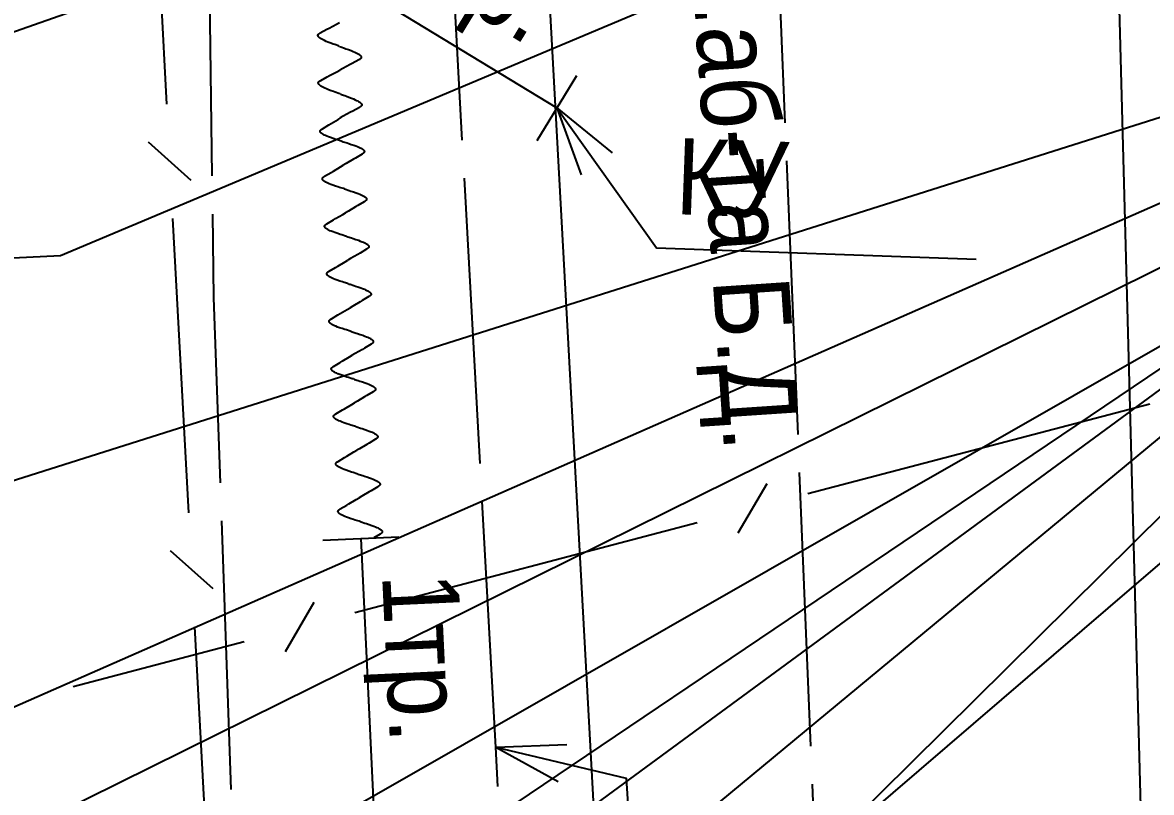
# Model space of a CAD drawing. Header units: metres. Extents: x -3947 to -3704, y 4976 to 6609.
# Drawn here: x -3897.66 to -3882.86, y 6446.45 to 6456.55 of the extents above; entities that cross this region are included whole.
import ezdxf
from ezdxf.enums import TextEntityAlignment as Align

# ---------------------------------------------------------------- set-up
doc = ezdxf.new("R2010")
doc.units = ezdxf.units.M
doc.header["$MEASUREMENT"] = 0
for name, color, linetype, lineweight in [('Водопровод', 7, 'Continuous', 25), ('Водосток', 7, 'Continuous', 25), ('Газопровод', 7, 'Continuous', 25), ('Кабели', 7, 'Continuous', 25), ('Кабель защиты', 7, 'Continuous', 25), ('Кабель связи', 7, 'Continuous', 25), ('Кабель электрический', 7, 'Continuous', 25)]:
    doc.layers.add(name, color=color, linetype=linetype, lineweight=lineweight)
doc.styles.add('Style-RUSSIAN_1251', font='RUSSIAN_1251.shx')
doc.styles.add('Style-RUSSIAN_1251 I 0.00000', font='RUSSIAN_1251.shx')

msp = doc.modelspace()

# ---------------------------------------------------------------- linework, layer by layer
at = {"layer": 'Водопровод', "linetype": 'Continuous'}
msp.add_line((-3890.864, 6458.864), (-3889.323, 6430.656), dxfattribs=at)
at = {"layer": 'Водопровод', "linetype": 'Continuous', "flags": 128}
msp.add_lwpolyline([(-3890.864, 6458.864), (-3901.407, 6455.153), (-3912.468, 6454.994)], dxfattribs=at)
at = {"layer": 'Водосток', "linetype": 'Continuous'}
msp.add_line((-3883.351, 6459.306), (-3882.879, 6441.679), dxfattribs=at)
at = {"layer": 'Водосток', "linetype": 'Continuous', "flags": 128}
msp.add_lwpolyline([(-3883.351, 6459.306), (-3897.167, 6453.493), (-3904.684, 6453.127)], dxfattribs=at)
at = {"layer": 'Газопровод', "linetype": 'Continuous', "flags": 128}
for points in [[(-3877.61, 6456.94), (-3898.715, 6450.247), (-3906.626, 6450.016)], [(-3877.52, 6456.48), (-3898.494, 6447.259), (-3906.441, 6447.027)], [(-3877.4, 6455.98), (-3898.094, 6445.742), (-3906.579, 6445.482)], [(-3877.57, 6455.405), (-3897.792, 6438.653), (-3906.278, 6438.405)], [(-3877.28, 6455.48), (-3897.629, 6435.343), (-3905.533, 6435.113)], [(-3877.86, 6455.33), (-3898.44, 6440.212), (-3906.387, 6439.98)], [(-3879.891, 6453.938), (-3898.529, 6443.28), (-3906.351, 6443.28)], [(-3879.891, 6453.938), (-3898.383, 6441.468), (-3906.291, 6441.468)]]:
    msp.add_lwpolyline(points, dxfattribs=at)
at = {"layer": 'Кабели', "linetype": 'Continuous'}
for p, q in [((-3887.645, 6454.737), (-3887.498, 6451.148)), ((-3887.478, 6450.649), (-3887.331, 6447.06)), ((-3887.31, 6446.561), (-3887.163, 6442.972))]:
    msp.add_line(p, q, dxfattribs=at)
at = {"layer": 'Кабели', "linetype": 'Continuous', "flags": 128}
msp.add_lwpolyline([(-3887.869, 6458.822), (-3887.723, 6456.635), (-3887.666, 6455.237)], dxfattribs=at)
at = {"layer": 'Кабель защиты', "linetype": 'Continuous'}
for p, q in [((-3890.916, 6455.006), (-3890.396, 6455.86)), ((-3890.656, 6455.433), (-3890.338, 6454.555)), ((-3890.656, 6455.433), (-3889.93, 6454.845)), ((-3893.725, 6449.761), (-3892.727, 6449.807))]:
    msp.add_line(p, q, dxfattribs=at)
at = {"layer": 'Кабель защиты', "linetype": 'Continuous', "flags": 128}
for points in [[(-3893.514, 6457.176), (-3890.656, 6455.433)], [(-3893.506, 6456.24), (-3893.52, 6456.246), (-3893.568, 6456.263), (-3893.59, 6456.271), (-3893.622, 6456.283), (-3893.658, 6456.296), (-3893.682, 6456.306), (-3893.705, 6456.316), (-3893.722, 6456.324), (-3893.738, 6456.333), (-3893.749, 6456.339), (-3893.757, 6456.344), (-3893.764, 6456.349), (-3893.767, 6456.351), (-3893.77, 6456.354), (-3893.775, 6456.358), (-3893.778, 6456.361), (-3893.78, 6456.363), (-3893.783, 6456.366), (-3893.785, 6456.368), (-3893.787, 6456.372), (-3893.788, 6456.374), (-3893.789, 6456.375), (-3893.789, 6456.377), (-3893.79, 6456.378), (-3893.79, 6456.38), (-3893.79, 6456.382), (-3893.791, 6456.384), (-3893.791, 6456.386), (-3893.79, 6456.386), (-3893.79, 6456.387), (-3893.79, 6456.389), (-3893.79, 6456.39), (-3893.789, 6456.391), (-3893.789, 6456.392), (-3893.788, 6456.394), (-3893.787, 6456.396), (-3893.786, 6456.397), (-3893.786, 6456.398), (-3893.785, 6456.399), (-3893.783, 6456.4), (-3893.782, 6456.401), (-3893.781, 6456.402), (-3893.779, 6456.405), (-3893.777, 6456.406), (-3893.774, 6456.408), (-3893.77, 6456.411), (-3893.767, 6456.413), (-3893.759, 6456.417), (-3893.672, 6456.465), (-3893.643, 6456.48), (-3893.546, 6456.532), (-3893.508, 6456.552)], [(-3893.506, 6456.24), (-3893.491, 6456.235), (-3893.443, 6456.218), (-3893.422, 6456.21), (-3893.389, 6456.198), (-3893.354, 6456.184), (-3893.33, 6456.175), (-3893.306, 6456.164), (-3893.29, 6456.156), (-3893.273, 6456.148), (-3893.263, 6456.142), (-3893.254, 6456.137), (-3893.247, 6456.132), (-3893.244, 6456.13), (-3893.241, 6456.127), (-3893.236, 6456.123), (-3893.233, 6456.12), (-3893.231, 6456.118), (-3893.228, 6456.115), (-3893.226, 6456.113), (-3893.224, 6456.109), (-3893.223, 6456.107), (-3893.222, 6456.106), (-3893.222, 6456.104), (-3893.221, 6456.102), (-3893.221, 6456.101), (-3893.221, 6456.099), (-3893.221, 6456.097), (-3893.221, 6456.095), (-3893.221, 6456.095), (-3893.221, 6456.093), (-3893.221, 6456.092), (-3893.221, 6456.091), (-3893.222, 6456.09), (-3893.222, 6456.089), (-3893.223, 6456.087), (-3893.224, 6456.085), (-3893.225, 6456.084), (-3893.226, 6456.083), (-3893.227, 6456.082), (-3893.228, 6456.08), (-3893.229, 6456.079), (-3893.23, 6456.078), (-3893.232, 6456.076), (-3893.234, 6456.075), (-3893.237, 6456.073), (-3893.241, 6456.07), (-3893.245, 6456.068), (-3893.252, 6456.064), (-3893.339, 6456.016), (-3893.368, 6456.001), (-3893.465, 6455.949), (-3893.503, 6455.928)], [(-3893.5, 6455.616), (-3893.514, 6455.622), (-3893.563, 6455.639), (-3893.584, 6455.647), (-3893.616, 6455.659), (-3893.652, 6455.672), (-3893.676, 6455.682), (-3893.699, 6455.692), (-3893.716, 6455.7), (-3893.733, 6455.709), (-3893.743, 6455.715), (-3893.751, 6455.72), (-3893.759, 6455.725), (-3893.762, 6455.727), (-3893.765, 6455.73), (-3893.77, 6455.734), (-3893.773, 6455.737), (-3893.775, 6455.739), (-3893.777, 6455.742), (-3893.779, 6455.744), (-3893.781, 6455.748), (-3893.782, 6455.75), (-3893.783, 6455.751), (-3893.784, 6455.753), (-3893.784, 6455.754), (-3893.785, 6455.756), (-3893.785, 6455.758), (-3893.785, 6455.76), (-3893.785, 6455.762), (-3893.785, 6455.762), (-3893.785, 6455.764), (-3893.785, 6455.765), (-3893.784, 6455.766), (-3893.784, 6455.767), (-3893.783, 6455.768), (-3893.783, 6455.77), (-3893.781, 6455.772), (-3893.781, 6455.773), (-3893.78, 6455.774), (-3893.779, 6455.775), (-3893.778, 6455.776), (-3893.777, 6455.778), (-3893.776, 6455.778), (-3893.773, 6455.781), (-3893.771, 6455.782), (-3893.769, 6455.784), (-3893.765, 6455.787), (-3893.761, 6455.789), (-3893.754, 6455.793), (-3893.667, 6455.841), (-3893.637, 6455.856), (-3893.541, 6455.908), (-3893.503, 6455.928)], [(-3893.5, 6455.616), (-3893.486, 6455.611), (-3893.437, 6455.594), (-3893.416, 6455.586), (-3893.384, 6455.574), (-3893.348, 6455.56), (-3893.324, 6455.551), (-3893.301, 6455.54), (-3893.284, 6455.532), (-3893.267, 6455.524), (-3893.257, 6455.518), (-3893.249, 6455.513), (-3893.241, 6455.508), (-3893.238, 6455.506), (-3893.235, 6455.503), (-3893.23, 6455.499), (-3893.227, 6455.496), (-3893.225, 6455.494), (-3893.223, 6455.491), (-3893.221, 6455.489), (-3893.219, 6455.485), (-3893.218, 6455.483), (-3893.217, 6455.482), (-3893.216, 6455.48), (-3893.216, 6455.478), (-3893.215, 6455.477), (-3893.215, 6455.475), (-3893.215, 6455.473), (-3893.215, 6455.471), (-3893.215, 6455.471), (-3893.215, 6455.469), (-3893.216, 6455.468), (-3893.216, 6455.467), (-3893.216, 6455.466), (-3893.217, 6455.465), (-3893.217, 6455.463), (-3893.219, 6455.461), (-3893.219, 6455.46), (-3893.22, 6455.459), (-3893.221, 6455.458), (-3893.222, 6455.456), (-3893.223, 6455.455), (-3893.224, 6455.454), (-3893.227, 6455.452), (-3893.229, 6455.451), (-3893.231, 6455.449), (-3893.235, 6455.446), (-3893.239, 6455.444), (-3893.246, 6455.44), (-3893.334, 6455.392), (-3893.363, 6455.377), (-3893.459, 6455.325), (-3893.497, 6455.304)], [(-3890.656, 6455.433), (-3889.35, 6453.599), (-3885.156, 6453.447)], [(-3893.471, 6454.993), (-3893.486, 6454.998), (-3893.535, 6455.013), (-3893.556, 6455.02), (-3893.589, 6455.031), (-3893.625, 6455.043), (-3893.65, 6455.052), (-3893.673, 6455.061), (-3893.69, 6455.069), (-3893.708, 6455.077), (-3893.718, 6455.082), (-3893.726, 6455.087), (-3893.734, 6455.092), (-3893.737, 6455.094), (-3893.74, 6455.096), (-3893.745, 6455.1), (-3893.748, 6455.103), (-3893.751, 6455.105), (-3893.753, 6455.108), (-3893.755, 6455.11), (-3893.757, 6455.113), (-3893.759, 6455.116), (-3893.759, 6455.117), (-3893.76, 6455.118), (-3893.761, 6455.12), (-3893.761, 6455.121), (-3893.761, 6455.123), (-3893.762, 6455.125), (-3893.762, 6455.127), (-3893.762, 6455.128), (-3893.761, 6455.129), (-3893.761, 6455.13), (-3893.761, 6455.131), (-3893.761, 6455.133), (-3893.76, 6455.134), (-3893.759, 6455.136), (-3893.758, 6455.137), (-3893.758, 6455.139), (-3893.757, 6455.14), (-3893.756, 6455.141), (-3893.755, 6455.142), (-3893.754, 6455.143), (-3893.753, 6455.145), (-3893.751, 6455.147), (-3893.749, 6455.148), (-3893.746, 6455.15), (-3893.742, 6455.153), (-3893.739, 6455.155), (-3893.732, 6455.16), (-3893.646, 6455.211), (-3893.618, 6455.227), (-3893.523, 6455.283), (-3893.486, 6455.305)], [(-3893.471, 6454.993), (-3893.457, 6454.989), (-3893.408, 6454.973), (-3893.386, 6454.966), (-3893.353, 6454.955), (-3893.317, 6454.943), (-3893.293, 6454.934), (-3893.269, 6454.925), (-3893.252, 6454.917), (-3893.235, 6454.909), (-3893.225, 6454.904), (-3893.216, 6454.899), (-3893.209, 6454.894), (-3893.206, 6454.892), (-3893.203, 6454.89), (-3893.197, 6454.886), (-3893.194, 6454.883), (-3893.192, 6454.881), (-3893.19, 6454.879), (-3893.187, 6454.876), (-3893.185, 6454.873), (-3893.184, 6454.871), (-3893.183, 6454.869), (-3893.183, 6454.868), (-3893.182, 6454.866), (-3893.182, 6454.865), (-3893.181, 6454.863), (-3893.181, 6454.861), (-3893.181, 6454.859), (-3893.181, 6454.858), (-3893.181, 6454.857), (-3893.181, 6454.856), (-3893.182, 6454.855), (-3893.182, 6454.854), (-3893.182, 6454.852), (-3893.183, 6454.851), (-3893.184, 6454.849), (-3893.185, 6454.847), (-3893.186, 6454.846), (-3893.186, 6454.845), (-3893.188, 6454.844), (-3893.189, 6454.843), (-3893.19, 6454.842), (-3893.192, 6454.839), (-3893.194, 6454.838), (-3893.196, 6454.836), (-3893.2, 6454.833), (-3893.204, 6454.831), (-3893.211, 6454.827), (-3893.296, 6454.775), (-3893.325, 6454.759), (-3893.42, 6454.703), (-3893.457, 6454.681)], [(-3893.442, 6454.37), (-3893.456, 6454.374), (-3893.505, 6454.39), (-3893.527, 6454.397), (-3893.56, 6454.407), (-3893.596, 6454.42), (-3893.62, 6454.429), (-3893.644, 6454.438), (-3893.661, 6454.445), (-3893.678, 6454.454), (-3893.689, 6454.459), (-3893.697, 6454.464), (-3893.704, 6454.468), (-3893.708, 6454.471), (-3893.711, 6454.473), (-3893.716, 6454.477), (-3893.719, 6454.48), (-3893.721, 6454.482), (-3893.724, 6454.484), (-3893.726, 6454.487), (-3893.728, 6454.49), (-3893.729, 6454.492), (-3893.73, 6454.494), (-3893.731, 6454.495), (-3893.731, 6454.497), (-3893.732, 6454.498), (-3893.732, 6454.5), (-3893.732, 6454.502), (-3893.732, 6454.504), (-3893.732, 6454.505), (-3893.732, 6454.506), (-3893.732, 6454.507), (-3893.732, 6454.508), (-3893.731, 6454.509), (-3893.731, 6454.511), (-3893.73, 6454.512), (-3893.729, 6454.514), (-3893.728, 6454.515), (-3893.728, 6454.516), (-3893.727, 6454.518), (-3893.726, 6454.519), (-3893.725, 6454.52), (-3893.724, 6454.521), (-3893.721, 6454.523), (-3893.72, 6454.525), (-3893.717, 6454.527), (-3893.713, 6454.53), (-3893.709, 6454.532), (-3893.702, 6454.536), (-3893.617, 6454.587), (-3893.588, 6454.604), (-3893.494, 6454.66), (-3893.457, 6454.681)], [(-3893.442, 6454.37), (-3893.427, 6454.365), (-3893.379, 6454.35), (-3893.357, 6454.343), (-3893.324, 6454.332), (-3893.288, 6454.32), (-3893.263, 6454.311), (-3893.24, 6454.301), (-3893.223, 6454.294), (-3893.206, 6454.286), (-3893.195, 6454.281), (-3893.187, 6454.276), (-3893.179, 6454.271), (-3893.176, 6454.269), (-3893.173, 6454.267), (-3893.168, 6454.263), (-3893.165, 6454.26), (-3893.163, 6454.258), (-3893.16, 6454.255), (-3893.158, 6454.253), (-3893.156, 6454.25), (-3893.155, 6454.247), (-3893.154, 6454.246), (-3893.153, 6454.244), (-3893.153, 6454.243), (-3893.152, 6454.242), (-3893.152, 6454.239), (-3893.152, 6454.238), (-3893.152, 6454.236), (-3893.152, 6454.235), (-3893.152, 6454.234), (-3893.152, 6454.233), (-3893.152, 6454.231), (-3893.153, 6454.23), (-3893.153, 6454.229), (-3893.154, 6454.227), (-3893.155, 6454.225), (-3893.156, 6454.224), (-3893.156, 6454.223), (-3893.157, 6454.222), (-3893.158, 6454.221), (-3893.159, 6454.219), (-3893.16, 6454.218), (-3893.163, 6454.216), (-3893.164, 6454.215), (-3893.167, 6454.212), (-3893.171, 6454.21), (-3893.175, 6454.207), (-3893.182, 6454.203), (-3893.267, 6454.152), (-3893.296, 6454.136), (-3893.39, 6454.08), (-3893.427, 6454.058)], [(-3893.413, 6453.746), (-3893.427, 6453.751), (-3893.476, 6453.766), (-3893.498, 6453.773), (-3893.53, 6453.784), (-3893.567, 6453.797), (-3893.591, 6453.806), (-3893.615, 6453.815), (-3893.632, 6453.822), (-3893.649, 6453.83), (-3893.659, 6453.836), (-3893.668, 6453.841), (-3893.675, 6453.845), (-3893.678, 6453.847), (-3893.681, 6453.849), (-3893.686, 6453.853), (-3893.69, 6453.856), (-3893.692, 6453.859), (-3893.694, 6453.861), (-3893.696, 6453.864), (-3893.699, 6453.867), (-3893.7, 6453.869), (-3893.701, 6453.87), (-3893.701, 6453.872), (-3893.702, 6453.873), (-3893.702, 6453.875), (-3893.703, 6453.877), (-3893.703, 6453.879), (-3893.703, 6453.881), (-3893.703, 6453.881), (-3893.703, 6453.883), (-3893.703, 6453.884), (-3893.702, 6453.885), (-3893.702, 6453.886), (-3893.701, 6453.887), (-3893.701, 6453.889), (-3893.7, 6453.891), (-3893.699, 6453.892), (-3893.698, 6453.893), (-3893.697, 6453.894), (-3893.696, 6453.896), (-3893.695, 6453.897), (-3893.694, 6453.898), (-3893.692, 6453.9), (-3893.69, 6453.902), (-3893.687, 6453.904), (-3893.684, 6453.907), (-3893.68, 6453.909), (-3893.673, 6453.913), (-3893.588, 6453.964), (-3893.559, 6453.981), (-3893.464, 6454.036), (-3893.427, 6454.058)], [(-3893.413, 6453.746), (-3893.398, 6453.742), (-3893.349, 6453.727), (-3893.327, 6453.72), (-3893.295, 6453.709), (-3893.259, 6453.696), (-3893.234, 6453.687), (-3893.211, 6453.678), (-3893.193, 6453.671), (-3893.176, 6453.663), (-3893.166, 6453.657), (-3893.157, 6453.652), (-3893.15, 6453.648), (-3893.147, 6453.646), (-3893.144, 6453.644), (-3893.139, 6453.639), (-3893.136, 6453.637), (-3893.133, 6453.634), (-3893.131, 6453.632), (-3893.129, 6453.629), (-3893.127, 6453.626), (-3893.125, 6453.624), (-3893.124, 6453.623), (-3893.124, 6453.621), (-3893.123, 6453.62), (-3893.123, 6453.618), (-3893.122, 6453.616), (-3893.122, 6453.614), (-3893.122, 6453.612), (-3893.122, 6453.612), (-3893.122, 6453.61), (-3893.123, 6453.609), (-3893.123, 6453.608), (-3893.123, 6453.607), (-3893.124, 6453.606), (-3893.124, 6453.604), (-3893.125, 6453.602), (-3893.126, 6453.601), (-3893.127, 6453.6), (-3893.128, 6453.599), (-3893.129, 6453.597), (-3893.13, 6453.596), (-3893.131, 6453.595), (-3893.133, 6453.593), (-3893.135, 6453.591), (-3893.138, 6453.589), (-3893.142, 6453.586), (-3893.145, 6453.584), (-3893.152, 6453.58), (-3893.238, 6453.529), (-3893.266, 6453.512), (-3893.361, 6453.457), (-3893.398, 6453.435)], [(-3893.383, 6453.123), (-3893.398, 6453.128), (-3893.447, 6453.143), (-3893.468, 6453.15), (-3893.501, 6453.161), (-3893.537, 6453.173), (-3893.562, 6453.182), (-3893.585, 6453.192), (-3893.602, 6453.199), (-3893.619, 6453.207), (-3893.63, 6453.212), (-3893.638, 6453.217), (-3893.646, 6453.222), (-3893.649, 6453.224), (-3893.652, 6453.226), (-3893.657, 6453.23), (-3893.66, 6453.233), (-3893.663, 6453.235), (-3893.665, 6453.238), (-3893.667, 6453.24), (-3893.669, 6453.243), (-3893.671, 6453.246), (-3893.671, 6453.247), (-3893.672, 6453.249), (-3893.672, 6453.25), (-3893.673, 6453.251), (-3893.673, 6453.254), (-3893.673, 6453.255), (-3893.674, 6453.257), (-3893.673, 6453.258), (-3893.673, 6453.259), (-3893.673, 6453.26), (-3893.673, 6453.261), (-3893.673, 6453.263), (-3893.672, 6453.264), (-3893.671, 6453.266), (-3893.67, 6453.268), (-3893.67, 6453.269), (-3893.669, 6453.27), (-3893.668, 6453.271), (-3893.667, 6453.272), (-3893.666, 6453.274), (-3893.665, 6453.275), (-3893.663, 6453.277), (-3893.661, 6453.278), (-3893.658, 6453.281), (-3893.654, 6453.283), (-3893.651, 6453.286), (-3893.644, 6453.29), (-3893.558, 6453.341), (-3893.53, 6453.357), (-3893.435, 6453.413), (-3893.398, 6453.435)], [(-3893.383, 6453.123), (-3893.369, 6453.119), (-3893.32, 6453.103), (-3893.298, 6453.096), (-3893.265, 6453.086), (-3893.229, 6453.073), (-3893.205, 6453.064), (-3893.181, 6453.055), (-3893.164, 6453.048), (-3893.147, 6453.039), (-3893.137, 6453.034), (-3893.128, 6453.029), (-3893.121, 6453.024), (-3893.118, 6453.022), (-3893.115, 6453.02), (-3893.109, 6453.016), (-3893.106, 6453.013), (-3893.104, 6453.011), (-3893.101, 6453.009), (-3893.099, 6453.006), (-3893.097, 6453.003), (-3893.096, 6453.001), (-3893.095, 6452.999), (-3893.095, 6452.998), (-3893.094, 6452.996), (-3893.094, 6452.995), (-3893.093, 6452.993), (-3893.093, 6452.991), (-3893.093, 6452.989), (-3893.093, 6452.988), (-3893.093, 6452.987), (-3893.093, 6452.986), (-3893.093, 6452.985), (-3893.094, 6452.984), (-3893.094, 6452.982), (-3893.095, 6452.981), (-3893.096, 6452.979), (-3893.097, 6452.977), (-3893.097, 6452.977), (-3893.098, 6452.975), (-3893.099, 6452.974), (-3893.101, 6452.973), (-3893.101, 6452.972), (-3893.104, 6452.969), (-3893.106, 6452.968), (-3893.108, 6452.966), (-3893.112, 6452.963), (-3893.116, 6452.961), (-3893.123, 6452.957), (-3893.208, 6452.906), (-3893.237, 6452.889), (-3893.331, 6452.833), (-3893.369, 6452.812)], [(-3893.354, 6452.5), (-3893.368, 6452.504), (-3893.417, 6452.52), (-3893.439, 6452.527), (-3893.472, 6452.538), (-3893.508, 6452.55), (-3893.532, 6452.559), (-3893.556, 6452.568), (-3893.573, 6452.576), (-3893.59, 6452.584), (-3893.6, 6452.589), (-3893.609, 6452.594), (-3893.616, 6452.599), (-3893.619, 6452.601), (-3893.623, 6452.603), (-3893.628, 6452.607), (-3893.631, 6452.61), (-3893.633, 6452.612), (-3893.636, 6452.614), (-3893.638, 6452.617), (-3893.64, 6452.62), (-3893.641, 6452.622), (-3893.642, 6452.624), (-3893.643, 6452.625), (-3893.643, 6452.627), (-3893.643, 6452.628), (-3893.644, 6452.63), (-3893.644, 6452.632), (-3893.644, 6452.634), (-3893.644, 6452.635), (-3893.644, 6452.636), (-3893.644, 6452.637), (-3893.644, 6452.638), (-3893.643, 6452.639), (-3893.643, 6452.641), (-3893.642, 6452.642), (-3893.641, 6452.644), (-3893.64, 6452.646), (-3893.64, 6452.647), (-3893.639, 6452.648), (-3893.638, 6452.649), (-3893.637, 6452.65), (-3893.636, 6452.651), (-3893.633, 6452.654), (-3893.631, 6452.655), (-3893.629, 6452.657), (-3893.625, 6452.66), (-3893.621, 6452.662), (-3893.614, 6452.666), (-3893.529, 6452.718), (-3893.5, 6452.734), (-3893.406, 6452.79), (-3893.369, 6452.812)], [(-3893.354, 6452.5), (-3893.339, 6452.495), (-3893.29, 6452.48), (-3893.269, 6452.473), (-3893.236, 6452.462), (-3893.2, 6452.45), (-3893.175, 6452.441), (-3893.152, 6452.432), (-3893.135, 6452.424), (-3893.118, 6452.416), (-3893.107, 6452.411), (-3893.099, 6452.406), (-3893.091, 6452.401), (-3893.088, 6452.399), (-3893.085, 6452.397), (-3893.08, 6452.393), (-3893.077, 6452.39), (-3893.074, 6452.388), (-3893.072, 6452.385), (-3893.07, 6452.383), (-3893.068, 6452.38), (-3893.067, 6452.377), (-3893.066, 6452.376), (-3893.065, 6452.374), (-3893.065, 6452.373), (-3893.064, 6452.372), (-3893.064, 6452.37), (-3893.064, 6452.368), (-3893.064, 6452.366), (-3893.064, 6452.365), (-3893.064, 6452.364), (-3893.064, 6452.363), (-3893.064, 6452.362), (-3893.064, 6452.36), (-3893.065, 6452.359), (-3893.066, 6452.357), (-3893.067, 6452.355), (-3893.067, 6452.354), (-3893.068, 6452.353), (-3893.069, 6452.352), (-3893.07, 6452.351), (-3893.071, 6452.349), (-3893.072, 6452.348), (-3893.075, 6452.346), (-3893.076, 6452.345), (-3893.079, 6452.342), (-3893.083, 6452.34), (-3893.086, 6452.338), (-3893.093, 6452.333), (-3893.179, 6452.282), (-3893.207, 6452.266), (-3893.302, 6452.21), (-3893.339, 6452.188)], [(-3893.324, 6451.877), (-3893.339, 6451.881), (-3893.388, 6451.896), (-3893.41, 6451.903), (-3893.442, 6451.914), (-3893.478, 6451.927), (-3893.503, 6451.936), (-3893.527, 6451.945), (-3893.544, 6451.952), (-3893.561, 6451.96), (-3893.571, 6451.966), (-3893.58, 6451.971), (-3893.587, 6451.975), (-3893.59, 6451.977), (-3893.593, 6451.979), (-3893.598, 6451.984), (-3893.602, 6451.986), (-3893.604, 6451.989), (-3893.606, 6451.991), (-3893.608, 6451.994), (-3893.611, 6451.997), (-3893.612, 6451.999), (-3893.613, 6452), (-3893.613, 6452.002), (-3893.614, 6452.004), (-3893.614, 6452.005), (-3893.615, 6452.007), (-3893.615, 6452.009), (-3893.615, 6452.011), (-3893.615, 6452.011), (-3893.615, 6452.013), (-3893.614, 6452.014), (-3893.614, 6452.015), (-3893.614, 6452.016), (-3893.613, 6452.018), (-3893.613, 6452.019), (-3893.612, 6452.021), (-3893.611, 6452.022), (-3893.61, 6452.023), (-3893.609, 6452.024), (-3893.608, 6452.026), (-3893.607, 6452.027), (-3893.606, 6452.028), (-3893.604, 6452.03), (-3893.602, 6452.032), (-3893.599, 6452.034), (-3893.595, 6452.037), (-3893.592, 6452.039), (-3893.585, 6452.043), (-3893.499, 6452.094), (-3893.471, 6452.111), (-3893.376, 6452.166), (-3893.339, 6452.188)], [(-3893.324, 6451.877), (-3893.31, 6451.872), (-3893.261, 6451.857), (-3893.239, 6451.85), (-3893.207, 6451.839), (-3893.171, 6451.826), (-3893.146, 6451.817), (-3893.122, 6451.808), (-3893.105, 6451.801), (-3893.088, 6451.793), (-3893.078, 6451.787), (-3893.069, 6451.783), (-3893.062, 6451.778), (-3893.059, 6451.776), (-3893.056, 6451.774), (-3893.051, 6451.77), (-3893.047, 6451.767), (-3893.045, 6451.765), (-3893.043, 6451.762), (-3893.041, 6451.759), (-3893.038, 6451.756), (-3893.037, 6451.754), (-3893.036, 6451.753), (-3893.036, 6451.751), (-3893.035, 6451.75), (-3893.035, 6451.748), (-3893.034, 6451.746), (-3893.034, 6451.744), (-3893.034, 6451.742), (-3893.034, 6451.742), (-3893.034, 6451.74), (-3893.035, 6451.739), (-3893.035, 6451.738), (-3893.035, 6451.737), (-3893.036, 6451.736), (-3893.036, 6451.734), (-3893.037, 6451.732), (-3893.038, 6451.731), (-3893.039, 6451.73), (-3893.04, 6451.729), (-3893.041, 6451.727), (-3893.042, 6451.726), (-3893.043, 6451.725), (-3893.045, 6451.723), (-3893.047, 6451.721), (-3893.05, 6451.719), (-3893.053, 6451.717), (-3893.057, 6451.714), (-3893.064, 6451.71), (-3893.15, 6451.659), (-3893.178, 6451.642), (-3893.273, 6451.587), (-3893.31, 6451.565)], [(-3893.295, 6451.253), (-3893.31, 6451.258), (-3893.358, 6451.273), (-3893.38, 6451.28), (-3893.413, 6451.291), (-3893.449, 6451.303), (-3893.474, 6451.312), (-3893.497, 6451.322), (-3893.514, 6451.329), (-3893.531, 6451.337), (-3893.542, 6451.342), (-3893.55, 6451.347), (-3893.558, 6451.352), (-3893.561, 6451.354), (-3893.564, 6451.356), (-3893.569, 6451.36), (-3893.572, 6451.363), (-3893.574, 6451.365), (-3893.577, 6451.368), (-3893.579, 6451.37), (-3893.581, 6451.374), (-3893.582, 6451.376), (-3893.583, 6451.377), (-3893.584, 6451.379), (-3893.584, 6451.38), (-3893.585, 6451.382), (-3893.585, 6451.384), (-3893.585, 6451.385), (-3893.585, 6451.387), (-3893.585, 6451.388), (-3893.585, 6451.389), (-3893.585, 6451.39), (-3893.585, 6451.392), (-3893.584, 6451.393), (-3893.584, 6451.394), (-3893.583, 6451.396), (-3893.582, 6451.398), (-3893.582, 6451.399), (-3893.581, 6451.4), (-3893.58, 6451.401), (-3893.579, 6451.402), (-3893.578, 6451.404), (-3893.577, 6451.405), (-3893.574, 6451.407), (-3893.573, 6451.408), (-3893.57, 6451.411), (-3893.566, 6451.413), (-3893.563, 6451.416), (-3893.555, 6451.42), (-3893.47, 6451.471), (-3893.441, 6451.487), (-3893.347, 6451.543), (-3893.31, 6451.565)], [(-3893.295, 6451.253), (-3893.281, 6451.249), (-3893.232, 6451.233), (-3893.21, 6451.226), (-3893.177, 6451.216), (-3893.141, 6451.203), (-3893.117, 6451.194), (-3893.093, 6451.185), (-3893.076, 6451.178), (-3893.059, 6451.169), (-3893.048, 6451.164), (-3893.04, 6451.159), (-3893.033, 6451.155), (-3893.029, 6451.153), (-3893.026, 6451.15), (-3893.021, 6451.146), (-3893.018, 6451.143), (-3893.016, 6451.141), (-3893.013, 6451.139), (-3893.011, 6451.136), (-3893.009, 6451.133), (-3893.008, 6451.131), (-3893.007, 6451.129), (-3893.006, 6451.128), (-3893.006, 6451.126), (-3893.005, 6451.125), (-3893.005, 6451.123), (-3893.005, 6451.121), (-3893.005, 6451.119), (-3893.005, 6451.118), (-3893.005, 6451.117), (-3893.005, 6451.116), (-3893.005, 6451.115), (-3893.006, 6451.114), (-3893.006, 6451.112), (-3893.007, 6451.111), (-3893.008, 6451.109), (-3893.009, 6451.108), (-3893.009, 6451.107), (-3893.01, 6451.105), (-3893.011, 6451.104), (-3893.012, 6451.103), (-3893.013, 6451.102), (-3893.016, 6451.1), (-3893.018, 6451.098), (-3893.02, 6451.096), (-3893.024, 6451.093), (-3893.028, 6451.091), (-3893.035, 6451.087), (-3893.12, 6451.036), (-3893.149, 6451.019), (-3893.243, 6450.963), (-3893.28, 6450.942)], [(-3893.266, 6450.63), (-3893.28, 6450.634), (-3893.329, 6450.65), (-3893.351, 6450.657), (-3893.384, 6450.668), (-3893.42, 6450.68), (-3893.444, 6450.689), (-3893.468, 6450.698), (-3893.485, 6450.706), (-3893.502, 6450.714), (-3893.512, 6450.719), (-3893.521, 6450.724), (-3893.528, 6450.729), (-3893.531, 6450.731), (-3893.534, 6450.733), (-3893.54, 6450.737), (-3893.543, 6450.74), (-3893.545, 6450.742), (-3893.547, 6450.745), (-3893.55, 6450.747), (-3893.552, 6450.75), (-3893.553, 6450.752), (-3893.554, 6450.754), (-3893.554, 6450.755), (-3893.555, 6450.757), (-3893.555, 6450.758), (-3893.556, 6450.76), (-3893.556, 6450.762), (-3893.556, 6450.764), (-3893.556, 6450.765), (-3893.556, 6450.766), (-3893.556, 6450.767), (-3893.555, 6450.768), (-3893.555, 6450.769), (-3893.555, 6450.771), (-3893.554, 6450.772), (-3893.553, 6450.774), (-3893.552, 6450.776), (-3893.551, 6450.777), (-3893.551, 6450.778), (-3893.549, 6450.779), (-3893.548, 6450.78), (-3893.547, 6450.781), (-3893.545, 6450.784), (-3893.543, 6450.785), (-3893.541, 6450.787), (-3893.537, 6450.79), (-3893.533, 6450.792), (-3893.526, 6450.796), (-3893.441, 6450.848), (-3893.412, 6450.864), (-3893.317, 6450.92), (-3893.28, 6450.942)], [(-3893.266, 6450.63), (-3893.251, 6450.625), (-3893.202, 6450.61), (-3893.181, 6450.603), (-3893.148, 6450.592), (-3893.112, 6450.58), (-3893.087, 6450.571), (-3893.064, 6450.562), (-3893.047, 6450.554), (-3893.03, 6450.546), (-3893.019, 6450.541), (-3893.011, 6450.536), (-3893.003, 6450.531), (-3893, 6450.529), (-3892.997, 6450.527), (-3892.992, 6450.523), (-3892.989, 6450.52), (-3892.986, 6450.518), (-3892.984, 6450.515), (-3892.982, 6450.513), (-3892.98, 6450.51), (-3892.978, 6450.507), (-3892.978, 6450.506), (-3892.977, 6450.505), (-3892.976, 6450.503), (-3892.976, 6450.502), (-3892.976, 6450.5), (-3892.975, 6450.498), (-3892.975, 6450.496), (-3892.975, 6450.495), (-3892.976, 6450.494), (-3892.976, 6450.493), (-3892.976, 6450.492), (-3892.976, 6450.49), (-3892.977, 6450.489), (-3892.978, 6450.487), (-3892.979, 6450.486), (-3892.979, 6450.484), (-3892.98, 6450.483), (-3892.981, 6450.482), (-3892.982, 6450.481), (-3892.983, 6450.48), (-3892.984, 6450.479), (-3892.986, 6450.476), (-3892.988, 6450.475), (-3892.991, 6450.473), (-3892.995, 6450.47), (-3892.998, 6450.468), (-3893.005, 6450.463), (-3893.091, 6450.412), (-3893.119, 6450.396), (-3893.214, 6450.34), (-3893.251, 6450.318)], [(-3893.236, 6450.007), (-3893.251, 6450.011), (-3893.3, 6450.027), (-3893.322, 6450.034), (-3893.354, 6450.044), (-3893.39, 6450.057), (-3893.415, 6450.066), (-3893.438, 6450.075), (-3893.455, 6450.082), (-3893.473, 6450.09), (-3893.483, 6450.096), (-3893.492, 6450.101), (-3893.499, 6450.105), (-3893.502, 6450.107), (-3893.505, 6450.11), (-3893.51, 6450.114), (-3893.513, 6450.116), (-3893.516, 6450.119), (-3893.518, 6450.121), (-3893.52, 6450.124), (-3893.522, 6450.127), (-3893.524, 6450.129), (-3893.524, 6450.131), (-3893.525, 6450.132), (-3893.526, 6450.134), (-3893.526, 6450.135), (-3893.526, 6450.137), (-3893.527, 6450.139), (-3893.527, 6450.141), (-3893.527, 6450.142), (-3893.527, 6450.143), (-3893.526, 6450.144), (-3893.526, 6450.145), (-3893.526, 6450.146), (-3893.525, 6450.148), (-3893.525, 6450.149), (-3893.524, 6450.151), (-3893.523, 6450.152), (-3893.522, 6450.153), (-3893.521, 6450.154), (-3893.52, 6450.156), (-3893.519, 6450.157), (-3893.518, 6450.158), (-3893.516, 6450.16), (-3893.514, 6450.162), (-3893.511, 6450.164), (-3893.507, 6450.167), (-3893.504, 6450.169), (-3893.497, 6450.173), (-3893.411, 6450.224), (-3893.383, 6450.241), (-3893.288, 6450.297), (-3893.251, 6450.318)], [(-3893.236, 6450.007), (-3893.222, 6450.002), (-3893.173, 6449.987), (-3893.151, 6449.98), (-3893.119, 6449.969), (-3893.082, 6449.957), (-3893.058, 6449.948), (-3893.034, 6449.938), (-3893.017, 6449.931), (-3893, 6449.923), (-3892.99, 6449.917), (-3892.981, 6449.913), (-3892.974, 6449.908), (-3892.971, 6449.906), (-3892.968, 6449.904), (-3892.962, 6449.9), (-3892.959, 6449.897), (-3892.957, 6449.895), (-3892.955, 6449.892), (-3892.953, 6449.89), (-3892.95, 6449.886), (-3892.949, 6449.884), (-3892.948, 6449.883), (-3892.948, 6449.881), (-3892.947, 6449.88), (-3892.947, 6449.878), (-3892.946, 6449.876), (-3892.946, 6449.875), (-3892.946, 6449.872), (-3892.946, 6449.872), (-3892.946, 6449.871), (-3892.946, 6449.869), (-3892.947, 6449.868), (-3892.947, 6449.867), (-3892.948, 6449.866), (-3892.948, 6449.864), (-3892.949, 6449.862), (-3892.95, 6449.861), (-3892.951, 6449.86), (-3892.952, 6449.859), (-3892.953, 6449.857), (-3892.954, 6449.856), (-3892.955, 6449.855), (-3892.957, 6449.853), (-3892.959, 6449.851), (-3892.962, 6449.849), (-3892.965, 6449.847), (-3892.969, 6449.844), (-3892.976, 6449.84), (-3893.056, 6449.792)], [(-3893.226, 6449.784), (-3893.053, 6446.091)]]:
    msp.add_lwpolyline(points, dxfattribs=at)
at = {"layer": 'Кабель связи', "linetype": 'Continuous'}
for p, q in [((-3895.771, 6455.481), (-3895.978, 6459.342)), ((-3895.452, 6454.482), (-3896.01, 6454.983)), ((-3895.484, 6450.123), (-3895.691, 6453.984)), ((-3882.88, 6451.549), (-3887.367, 6450.37)), ((-3887.903, 6450.503), (-3888.281, 6449.856)), ((-3888.818, 6449.989), (-3893.305, 6448.81)), ((-3895.165, 6449.123), (-3895.722, 6449.624)), ((-3893.842, 6448.944), (-3894.22, 6448.296)), ((-3895.197, 6444.764), (-3895.404, 6448.625)), ((-3894.756, 6448.429), (-3897, 6447.84))]:
    msp.add_line(p, q, dxfattribs=at)
at = {"layer": 'Кабель связи', "linetype": 'Continuous', "flags": 128}
msp.add_lwpolyline([(-3879.185, 6452.519), (-3897.56, 6436.735), (-3905.383, 6436.735)], dxfattribs=at)
at = {"layer": 'Кабель электрический', "linetype": 'Continuous'}
for p, q in [((-3895.176, 6454.541), (-3895.222, 6458.067)), ((-3891.897, 6455.01), (-3892, 6456.88)), ((-3891.664, 6450.77), (-3891.87, 6454.51)), ((-3894.928, 6446.491), (-3895.052, 6450.016)), ((-3891.459, 6447.049), (-3890.526, 6447.084)), ((-3891.459, 6447.049), (-3890.641, 6446.598))]:
    msp.add_line(p, q, dxfattribs=at)
at = {"layer": 'Кабель электрический', "linetype": 'Continuous', "flags": 128}
for points in [[(-3895.069, 6450.515), (-3895.154, 6452.941), (-3895.169, 6454.041)], [(-3891.43, 6446.53), (-3891.459, 6447.049), (-3891.636, 6450.27)], [(-3891.459, 6447.049), (-3889.747, 6446.642), (-3889.418, 6441.572)]]:
    msp.add_lwpolyline(points, dxfattribs=at)

# ---------------------------------------------------------------- texts
at = {"layer": 'Кабели', "linetype": 'Continuous', "style": 'Style-RUSSIAN_1251', "width": 0.899998}
msp.add_text('1к.аб-та Б.Д.', height=1, rotation=273.8119, dxfattribs=at).set_placement((-3888.935, 6458.016))
at = {"layer": 'Кабель защиты', "linetype": 'Continuous', "style": 'Style-RUSSIAN_1251 I 0.00000', "width": 0.9}
for rotation, p in [(328.6224, (-3892.94, 6457.399)), (272.6821, (-3892.949, 6449.311))]:
    msp.add_text('1тр.', height=1, rotation=rotation, dxfattribs=at).set_placement(p)
at = {"layer": 'Кабель защиты', "linetype": 'Continuous', "style": 'Style-RUSSIAN_1251', "width": 0.9}
msp.add_text('КУ   ', height=1, rotation=357.9251, dxfattribs=at).set_placement((-3889.073, 6455.039), align=Align.TOP_LEFT)

doc.saveas('drawing.dxf')
